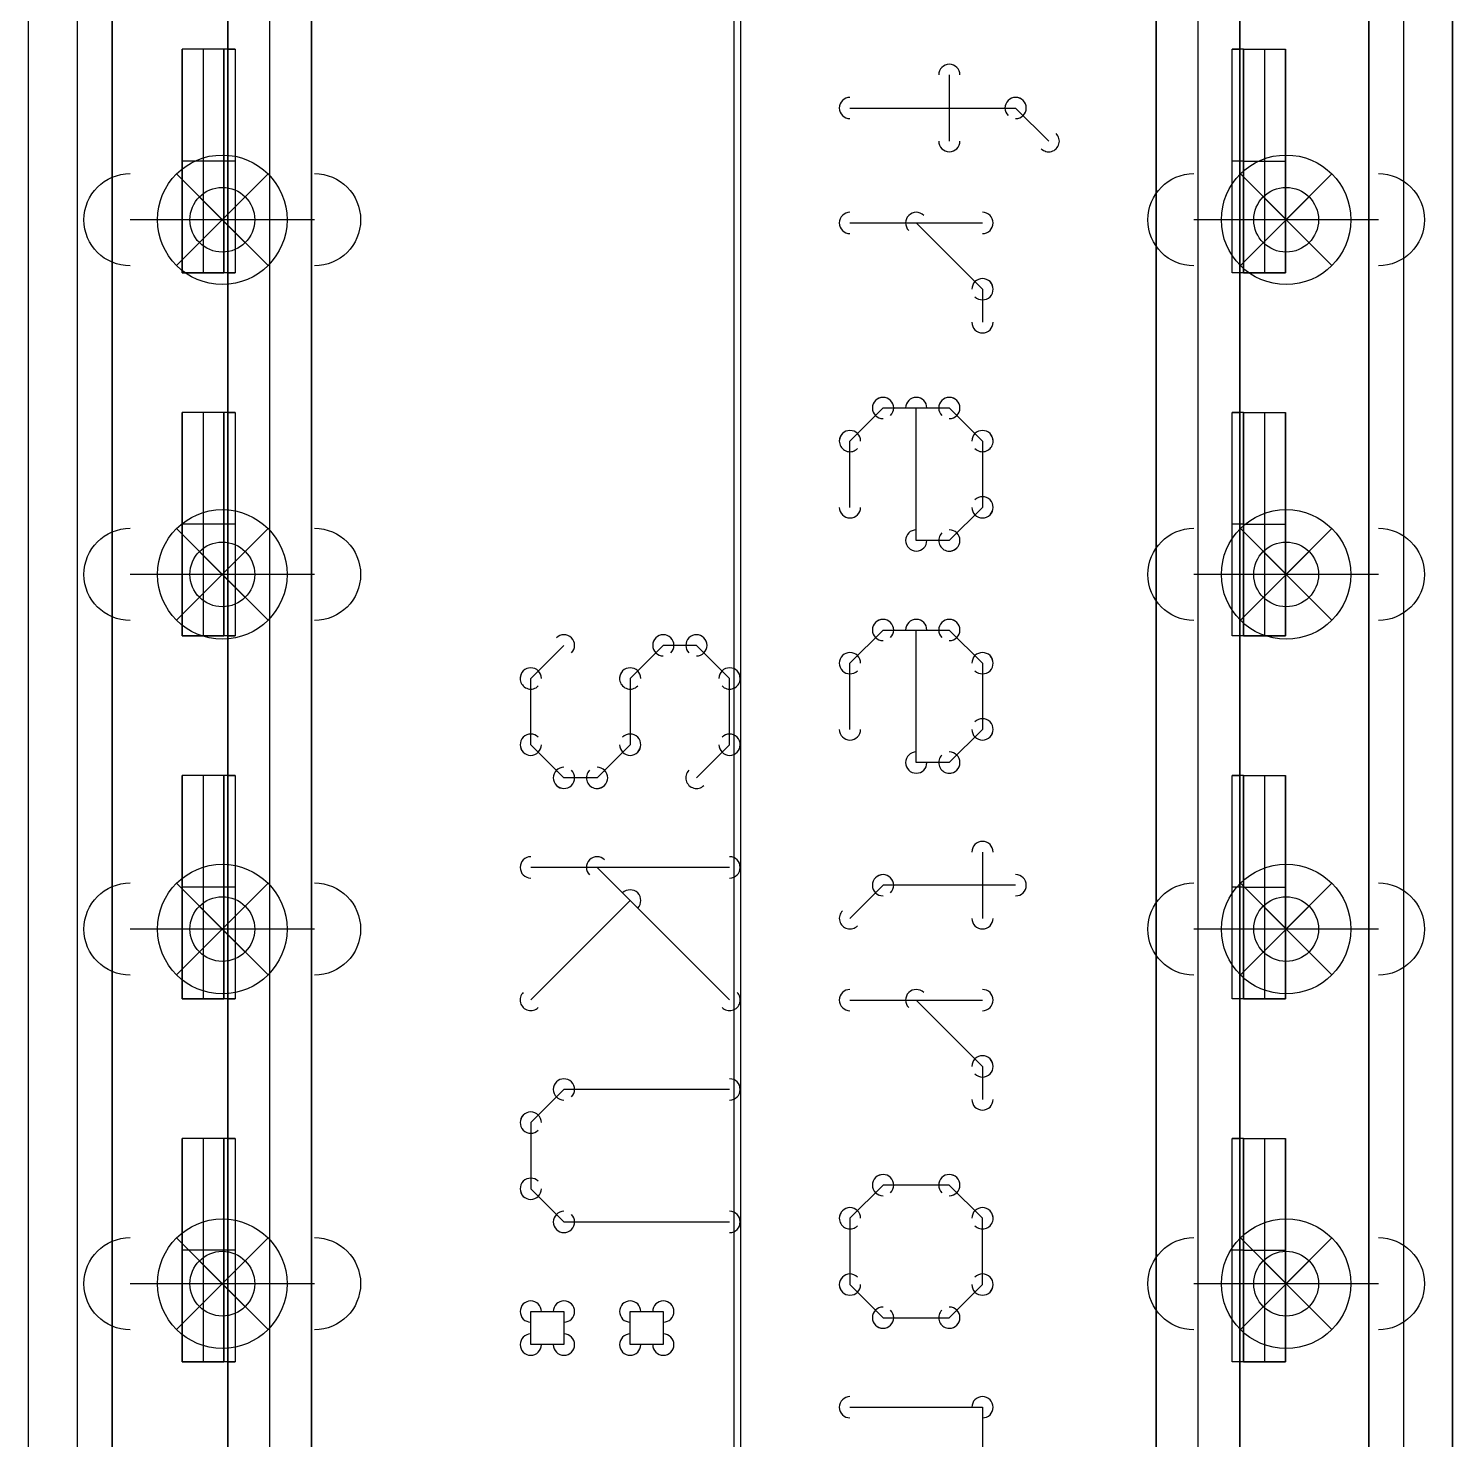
# Model space of a CAD drawing. Header units: inches. Extents: x 0 to 2.1, y -0.07 to 2.7.
# Drawn here: x 0.4353 to 0.8369, y 1.9061 to 2.3039 of the extents above; entities that cross this region are included whole.
import ezdxf

# ---------------------------------------------------------------- set-up
doc = ezdxf.new("R2010")
doc.units = ezdxf.units.IN
doc.header["$LTSCALE"] = 0.03937
doc.header["$MEASUREMENT"] = 0
for name, color, linetype, true_color in [('freetronics11$components', 254, 'Continuous', 0xe6e6e6), ('freetronics11$dxf$0', 18, 'Continuous', 0x000000), ('freetronics11$old_freetronics11$pcb', 96, 'Continuous', 0x007f00), ('freetronics11$pads$bottom', 30, 'Continuous', 0xff7f00), ('freetronics11$screen', 52, 'Continuous', 0xd7d71f)]:
    doc.layers.add(name, color=color, linetype=linetype, true_color=true_color)

# ---------------------------------------------------------------- blocks, each defined once
blk = doc.blocks.new('LONGP100')
at = {"layer": 'freetronics11$dxf$0', "color": 0, "linetype": 'ByBlock', "lineweight": -2}
blk.add_line((-0.5, 0), (0.5, 0), dxfattribs=at)
for centre, start, end in [((-0.5, 0), 90, 270), ((0.5, 0), 270, 90)]:
    blk.add_arc(centre, 0.25, start, end, dxfattribs=at)

msp = doc.modelspace()

# ---------------------------------------------------------------- linework, layer by layer
at = {"layer": 'freetronics11$components'}
for p, q in [((0.49, 2.25, 0.0443), (0.47709, 2.26291)), ((0.50291, 2.26291), (0.47709, 2.23709)), ((0.50291, 2.23709), (0.47709, 2.26291)), ((0.49, 2.25, 0.0443), (0.50291, 2.26291)), ((0.79, 2.25, 0.0443), (0.77709, 2.26291)), ((0.80291, 2.26291), (0.77709, 2.23709)), ((0.80291, 2.23709), (0.77709, 2.26291)), ((0.79, 2.25, 0.0443), (0.80291, 2.26291)), ((0.49, 2.25, 0.0443), (0.47709, 2.23709)), ((0.49, 2.25, 0.0443), (0.50291, 2.23709)), ((0.79, 2.25, 0.0443), (0.77709, 2.23709)), ((0.79, 2.25, 0.0443), (0.80291, 2.23709)), ((0.49, 2.15, 0.0443), (0.47709, 2.16291)), ((0.50291, 2.16291), (0.47709, 2.13709)), ((0.50291, 2.13709), (0.47709, 2.16291)), ((0.49, 2.15, 0.0443), (0.50291, 2.16291)), ((0.79, 2.15, 0.0443), (0.77709, 2.16291)), ((0.80291, 2.16291), (0.77709, 2.13709)), ((0.80291, 2.13709), (0.77709, 2.16291)), ((0.79, 2.15, 0.0443), (0.80291, 2.16291)), ((0.49, 2.15, 0.0443), (0.47709, 2.13709)), ((0.49, 2.15, 0.0443), (0.50291, 2.13709)), ((0.79, 2.15, 0.0443), (0.77709, 2.13709)), ((0.79, 2.15, 0.0443), (0.80291, 2.13709)), ((0.49, 2.05, 0.0443), (0.47709, 2.06291)), ((0.50291, 2.06291), (0.47709, 2.03709)), ((0.50291, 2.03709), (0.47709, 2.06291)), ((0.49, 2.05, 0.0443), (0.50291, 2.06291)), ((0.79, 2.05, 0.0443), (0.77709, 2.06291)), ((0.80291, 2.06291), (0.77709, 2.03709)), ((0.80291, 2.03709), (0.77709, 2.06291)), ((0.79, 2.05, 0.0443), (0.80291, 2.06291)), ((0.49, 2.05, 0.0443), (0.47709, 2.03709)), ((0.49, 2.05, 0.0443), (0.50291, 2.03709)), ((0.79, 2.05, 0.0443), (0.77709, 2.03709)), ((0.79, 2.05, 0.0443), (0.80291, 2.03709)), ((0.49, 1.95, 0.0443), (0.47709, 1.96291)), ((0.50291, 1.96291), (0.47709, 1.93709)), ((0.50291, 1.93709), (0.47709, 1.96291)), ((0.49, 1.95, 0.0443), (0.50291, 1.96291)), ((0.79, 1.95, 0.0443), (0.77709, 1.96291)), ((0.80291, 1.96291), (0.77709, 1.93709)), ((0.80291, 1.93709), (0.77709, 1.96291)), ((0.79, 1.95, 0.0443), (0.80291, 1.96291)), ((0.49, 1.95, 0.0443), (0.47709, 1.93709)), ((0.49, 1.95, 0.0443), (0.50291, 1.93709)), ((0.79, 1.95, 0.0443), (0.77709, 1.93709)), ((0.79, 1.95, 0.0443), (0.80291, 1.93709))]:
    msp.add_line(p, q, dxfattribs=at)
for centre, radius in [((0.49, 2.25), 0.01826), ((0.79, 2.25), 0.01826), ((0.49, 2.25, 0.02215), 0.00913), ((0.79, 2.25, 0.02215), 0.00913), ((0.49, 2.15), 0.01826), ((0.79, 2.15), 0.01826), ((0.49, 2.15, 0.02215), 0.00913), ((0.79, 2.15, 0.02215), 0.00913), ((0.49, 2.05), 0.01826), ((0.79, 2.05), 0.01826), ((0.49, 2.05, 0.02215), 0.00913), ((0.79, 2.05, 0.02215), 0.00913), ((0.49, 1.95), 0.01826), ((0.79, 1.95), 0.01826), ((0.49, 1.95, 0.02215), 0.00913), ((0.79, 1.95, 0.02215), 0.00913)]:
    msp.add_circle(centre, radius, dxfattribs=at)
at = {"layer": 'freetronics11$old_freetronics11$pcb', "color": 18, "true_color": 0x050505}
for p, q in [((0.43534, 1.10514, -0.2756), (0.43534, 2.50672, -0.2756)), ((0.43534, 1.10514, -0.063), (0.43534, 2.50672, -0.063)), ((0.43534, 1.10514, -0.1693), (0.43534, 2.50672, -0.1693)), ((0.44912, 2.50672, -0.2756), (0.44912, 1.10514, -0.2756)), ((0.82314, 2.50672, -0.2756), (0.82314, 1.10514, -0.2756)), ((0.83692, 2.50672, -0.063), (0.83692, 1.10514, -0.063)), ((0.83692, 1.10514, -0.2756), (0.83692, 2.50672, -0.2756)), ((0.83692, 2.50672, -0.1693), (0.83692, 1.10514, -0.1693)), ((0.45897, 2.4831, -0.2756), (0.45897, 1.12877, -0.2756)), ((0.45897, 1.12877, -0.08662), (0.45897, 2.4831, -0.08662)), ((0.45897, 1.12877, -0.18111), (0.45897, 2.4831, -0.18111)), ((0.8133, 2.4831, -0.08662), (0.8133, 1.12877, -0.08662)), ((0.8133, 1.12877, -0.2756), (0.8133, 2.4831, -0.2756)), ((0.8133, 2.4831, -0.18111), (0.8133, 1.12877, -0.18111)), ((0.63613, 2.44766, -0.063), (0.63613, 1.10514, -0.063)), ((0.63613, 2.42404, -0.08662), (0.63613, 1.12877, -0.08662)), ((0.49152, 2.29806, -0.31891), (0.49152, 2.33743, -0.31891)), ((0.49152, 2.33743, -0.32481), (0.49152, 2.29806, -0.32481)), ((0.49152, 2.29806, -0.32186), (0.49152, 2.33743, -0.32186)), ((0.77695, 2.29806, -0.32481), (0.77695, 2.33743, -0.32481)), ((0.77695, 2.33743, -0.31891), (0.77695, 2.29806, -0.31891)), ((0.77695, 2.33743, -0.32186), (0.77695, 2.29806, -0.32186)), ((0.49152, 2.29806, -0.32481), (0.49152, 2.29806, -0.31891)), ((0.77695, 2.29806, -0.31891), (0.77695, 2.29806, -0.32481)), ((0.77801, 2.29806, -0.23117), (0.78982, 2.29806, -0.23117)), ((0.77801, 2.23506, -0.23117), (0.77801, 2.29806, -0.23117)), ((0.78392, 2.29806, -0.23117), (0.78392, 2.23506, -0.23117)), ((0.78982, 2.29806, -0.23117), (0.78982, 2.23506, -0.23117)), ((0.77801, 2.26656, -0.23117), (0.78982, 2.26656, -0.23117)), ((0.49152, 2.19569, -0.31891), (0.49152, 2.23506, -0.31891)), ((0.49152, 2.23506, -0.31891), (0.49152, 2.23506, -0.32481)), ((0.49152, 2.23506, -0.32481), (0.49152, 2.19569, -0.32481)), ((0.49152, 2.19569, -0.32186), (0.49152, 2.23506, -0.32186)), ((0.77695, 2.19569, -0.32481), (0.77695, 2.23506, -0.32481)), ((0.77695, 2.23506, -0.32481), (0.77695, 2.23506, -0.31891)), ((0.77695, 2.23506, -0.31891), (0.77695, 2.19569, -0.31891)), ((0.77695, 2.23506, -0.32186), (0.77695, 2.19569, -0.32186)), ((0.78982, 2.23506, -0.23117), (0.77801, 2.23506, -0.23117)), ((0.49152, 2.21538, -0.31891), (0.49152, 2.21538, -0.32481)), ((0.77695, 2.21538, -0.31891), (0.77695, 2.21538, -0.32481)), ((0.49152, 2.19569, -0.32481), (0.49152, 2.19569, -0.31891)), ((0.77695, 2.19569, -0.31891), (0.77695, 2.19569, -0.32481)), ((0.77801, 2.19569, -0.23117), (0.78982, 2.19569, -0.23117)), ((0.77801, 2.1327, -0.23117), (0.77801, 2.19569, -0.23117)), ((0.78392, 2.19569, -0.23117), (0.78392, 2.1327, -0.23117)), ((0.78982, 2.19569, -0.23117), (0.78982, 2.1327, -0.23117)), ((0.77801, 2.1642, -0.23117), (0.78982, 2.1642, -0.23117)), ((0.49152, 2.09333, -0.31891), (0.49152, 2.1327, -0.31891)), ((0.49152, 2.1327, -0.31891), (0.49152, 2.1327, -0.32481)), ((0.49152, 2.1327, -0.32481), (0.49152, 2.09333, -0.32481)), ((0.49152, 2.09333, -0.32186), (0.49152, 2.1327, -0.32186)), ((0.77695, 2.09333, -0.32481), (0.77695, 2.1327, -0.32481)), ((0.77695, 2.1327, -0.32481), (0.77695, 2.1327, -0.31891)), ((0.77695, 2.1327, -0.31891), (0.77695, 2.09333, -0.31891)), ((0.77695, 2.1327, -0.32186), (0.77695, 2.09333, -0.32186)), ((0.78982, 2.1327, -0.23117), (0.77801, 2.1327, -0.23117)), ((0.49152, 2.11302, -0.31891), (0.49152, 2.11302, -0.32481)), ((0.77695, 2.11302, -0.31891), (0.77695, 2.11302, -0.32481)), ((0.49152, 2.09333, -0.32481), (0.49152, 2.09333, -0.31891)), ((0.77695, 2.09333, -0.31891), (0.77695, 2.09333, -0.32481)), ((0.77801, 2.09333, -0.23117), (0.78982, 2.09333, -0.23117)), ((0.77801, 2.03034, -0.23117), (0.77801, 2.09333, -0.23117)), ((0.78392, 2.09333, -0.23117), (0.78392, 2.03034, -0.23117)), ((0.78982, 2.09333, -0.23117), (0.78982, 2.03034, -0.23117)), ((0.77801, 2.06184, -0.23117), (0.78982, 2.06184, -0.23117)), ((0.49152, 1.99097, -0.31891), (0.49152, 2.03034, -0.31891)), ((0.49152, 2.03034, -0.31891), (0.49152, 2.03034, -0.32481)), ((0.49152, 2.03034, -0.32481), (0.49152, 1.99097, -0.32481)), ((0.49152, 1.99097, -0.32186), (0.49152, 2.03034, -0.32186)), ((0.77695, 1.99097, -0.32481), (0.77695, 2.03034, -0.32481)), ((0.77695, 2.03034, -0.32481), (0.77695, 2.03034, -0.31891)), ((0.77695, 2.03034, -0.31891), (0.77695, 1.99097, -0.31891)), ((0.77695, 2.03034, -0.32186), (0.77695, 1.99097, -0.32186)), ((0.78982, 2.03034, -0.23117), (0.77801, 2.03034, -0.23117)), ((0.49152, 2.01066, -0.31891), (0.49152, 2.01066, -0.32481)), ((0.77695, 2.01066, -0.31891), (0.77695, 2.01066, -0.32481)), ((0.49152, 1.99097, -0.32481), (0.49152, 1.99097, -0.31891)), ((0.77695, 1.99097, -0.31891), (0.77695, 1.99097, -0.32481)), ((0.77801, 1.99097, -0.23117), (0.78982, 1.99097, -0.23117)), ((0.77801, 1.92798, -0.23117), (0.77801, 1.99097, -0.23117)), ((0.78392, 1.99097, -0.23117), (0.78392, 1.92798, -0.23117)), ((0.78982, 1.99097, -0.23117), (0.78982, 1.92798, -0.23117)), ((0.77801, 1.95947, -0.23117), (0.78982, 1.95947, -0.23117)), ((0.49152, 1.88861, -0.31891), (0.49152, 1.92798, -0.31891)), ((0.49152, 1.92798, -0.31891), (0.49152, 1.92798, -0.32481)), ((0.49152, 1.92798, -0.32481), (0.49152, 1.88861, -0.32481)), ((0.49152, 1.88861, -0.32186), (0.49152, 1.92798, -0.32186)), ((0.77695, 1.88861, -0.32481), (0.77695, 1.92798, -0.32481)), ((0.77695, 1.92798, -0.32481), (0.77695, 1.92798, -0.31891)), ((0.77695, 1.92798, -0.31891), (0.77695, 1.88861, -0.31891)), ((0.77695, 1.92798, -0.32186), (0.77695, 1.88861, -0.32186)), ((0.78982, 1.92798, -0.23117), (0.77801, 1.92798, -0.23117)), ((0.49152, 1.90829, -0.31891), (0.49152, 1.90829, -0.32481)), ((0.77695, 1.90829, -0.31891), (0.77695, 1.90829, -0.32481))]:
    msp.add_line(p, q, dxfattribs=at)
at = {"layer": 'freetronics11$old_freetronics11$pcb', "color": 251, "true_color": 0x696969}
for p, q in [((0.50333, 2.49763, -0.35631), (0.50333, 1.11423, -0.35631)), ((0.50333, 2.49763, -0.28741), (0.50333, 1.11423, -0.28741)), ((0.76514, 2.49763, -0.35631), (0.76514, 1.11423, -0.35631)), ((0.76514, 2.49763, -0.28741), (0.76514, 1.11423, -0.28741)), ((0.51514, 1.12877, -0.3878), (0.51514, 2.4831, -0.3878)), ((0.51514, 2.4831, -0.3878), (0.51514, 1.12877, -0.3878)), ((0.51514, 1.12877, -0.25591), (0.51514, 2.4831, -0.25591)), ((0.51514, 1.12877, -0.25591), (0.51514, 2.4831, -0.25591)), ((0.63424, 2.4831, -0.25591), (0.63424, 1.12877, -0.25591)), ((0.75333, 2.4831, -0.3878), (0.75333, 1.12877, -0.3878)), ((0.75333, 1.12877, -0.3878), (0.75333, 2.4831, -0.3878)), ((0.75333, 2.4831, -0.25591), (0.75333, 1.12877, -0.25591)), ((0.75333, 2.4831, -0.25591), (0.75333, 1.12877, -0.25591)), ((0.63424, 2.4703, -0.3878), (0.63424, 1.12877, -0.3878)), ((0.49152, 2.29806, -0.32481), (0.49152, 2.33743, -0.32481)), ((0.49152, 2.33743, -0.31891), (0.49152, 2.29806, -0.31891)), ((0.77695, 2.33743, -0.32481), (0.77695, 2.29806, -0.32481)), ((0.77695, 2.29806, -0.31891), (0.77695, 2.33743, -0.31891)), ((0.49152, 2.23506, -0.32481), (0.49152, 2.29806, -0.32481)), ((0.49152, 2.29806, -0.31891), (0.49367, 2.29806, -0.31319)), ((0.49367, 2.29806, -0.31319), (0.49367, 2.23506, -0.31319)), ((0.77481, 2.23506, -0.31319), (0.77481, 2.29806, -0.31319)), ((0.77481, 2.29806, -0.31319), (0.77695, 2.29806, -0.31891)), ((0.77695, 2.29806, -0.32481), (0.77695, 2.23506, -0.32481)), ((0.49152, 2.19569, -0.32481), (0.49152, 2.23506, -0.32481)), ((0.49367, 2.23506, -0.31319), (0.49152, 2.23506, -0.31891)), ((0.49152, 2.23506, -0.31891), (0.49152, 2.19569, -0.31891)), ((0.77695, 2.23506, -0.31891), (0.77481, 2.23506, -0.31319)), ((0.77695, 2.23506, -0.32481), (0.77695, 2.19569, -0.32481)), ((0.77695, 2.19569, -0.31891), (0.77695, 2.23506, -0.31891)), ((0.49152, 2.1327, -0.32481), (0.49152, 2.19569, -0.32481)), ((0.49152, 2.19569, -0.31891), (0.49367, 2.19569, -0.31319)), ((0.49367, 2.19569, -0.31319), (0.49367, 2.1327, -0.31319)), ((0.77481, 2.1327, -0.31319), (0.77481, 2.19569, -0.31319)), ((0.77481, 2.19569, -0.31319), (0.77695, 2.19569, -0.31891)), ((0.77695, 2.19569, -0.32481), (0.77695, 2.1327, -0.32481)), ((0.49152, 2.09333, -0.32481), (0.49152, 2.1327, -0.32481)), ((0.49367, 2.1327, -0.31319), (0.49152, 2.1327, -0.31891)), ((0.49152, 2.1327, -0.31891), (0.49152, 2.09333, -0.31891)), ((0.77695, 2.1327, -0.31891), (0.77481, 2.1327, -0.31319)), ((0.77695, 2.1327, -0.32481), (0.77695, 2.09333, -0.32481)), ((0.77695, 2.09333, -0.31891), (0.77695, 2.1327, -0.31891)), ((0.49152, 2.03034, -0.32481), (0.49152, 2.09333, -0.32481)), ((0.49152, 2.09333, -0.31891), (0.49367, 2.09333, -0.31319)), ((0.49367, 2.09333, -0.31319), (0.49367, 2.03034, -0.31319)), ((0.77481, 2.03034, -0.31319), (0.77481, 2.09333, -0.31319)), ((0.77481, 2.09333, -0.31319), (0.77695, 2.09333, -0.31891)), ((0.77695, 2.09333, -0.32481), (0.77695, 2.03034, -0.32481)), ((0.49152, 1.99097, -0.32481), (0.49152, 2.03034, -0.32481)), ((0.49367, 2.03034, -0.31319), (0.49152, 2.03034, -0.31891)), ((0.49152, 2.03034, -0.31891), (0.49152, 1.99097, -0.31891)), ((0.77695, 2.03034, -0.31891), (0.77481, 2.03034, -0.31319)), ((0.77695, 2.03034, -0.32481), (0.77695, 1.99097, -0.32481)), ((0.77695, 1.99097, -0.31891), (0.77695, 2.03034, -0.31891)), ((0.49152, 1.92798, -0.32481), (0.49152, 1.99097, -0.32481)), ((0.49152, 1.99097, -0.31891), (0.49367, 1.99097, -0.31319)), ((0.49367, 1.99097, -0.31319), (0.49367, 1.92798, -0.31319)), ((0.77481, 1.92798, -0.31319), (0.77481, 1.99097, -0.31319)), ((0.77481, 1.99097, -0.31319), (0.77695, 1.99097, -0.31891)), ((0.77695, 1.99097, -0.32481), (0.77695, 1.92798, -0.32481)), ((0.49152, 1.88861, -0.32481), (0.49152, 1.92798, -0.32481)), ((0.49367, 1.92798, -0.31319), (0.49152, 1.92798, -0.31891)), ((0.49152, 1.92798, -0.31891), (0.49152, 1.88861, -0.31891)), ((0.77695, 1.92798, -0.31891), (0.77481, 1.92798, -0.31319)), ((0.77695, 1.92798, -0.32481), (0.77695, 1.88861, -0.32481)), ((0.77695, 1.88861, -0.31891), (0.77695, 1.92798, -0.31891))]:
    msp.add_line(p, q, dxfattribs=at)
at = {"layer": 'freetronics11$old_freetronics11$pcb', "color": 254, "true_color": 0xe6e6e6}
for p, q in [((0.47865, 2.29806, -0.23117), (0.47865, 2.29806, -0.30991)), ((0.49046, 2.29806, -0.23117), (0.47865, 2.29806, -0.23117)), ((0.49046, 2.29806, -0.27799), (0.47865, 2.29806, -0.27799)), ((0.49046, 2.29806, -0.23117), (0.47865, 2.29806, -0.23117)), ((0.47865, 2.29806, -0.23117), (0.47865, 2.23506, -0.23117)), ((0.47865, 2.29806, -0.23117), (0.47865, 2.29806, -0.30991)), ((0.47865, 2.29806, -0.30991), (0.47865, 2.23506, -0.30991)), ((0.47865, 2.23506, -0.23117), (0.47865, 2.29806, -0.23117)), ((0.47865, 2.29806, -0.27054), (0.47865, 2.23506, -0.27054)), ((0.47865, 2.23506, -0.30991), (0.47865, 2.29806, -0.30991)), ((0.48456, 2.29806, -0.23117), (0.48456, 2.23506, -0.23117)), ((0.48616, 2.29806, -0.32284), (0.48616, 2.29806, -0.23117)), ((0.49046, 2.29806, -0.30962), (0.49046, 2.29806, -0.23117)), ((0.49046, 2.23506, -0.30962), (0.49046, 2.29806, -0.30962)), ((0.49046, 2.29806, -0.30962), (0.49046, 2.29806, -0.23117)), ((0.49046, 2.29806, -0.23117), (0.49046, 2.23506, -0.23117)), ((0.49046, 2.23506, -0.30962), (0.49046, 2.29806, -0.30962)), ((0.49046, 2.29806, -0.2704), (0.49046, 2.23506, -0.2704)), ((0.49046, 2.23506, -0.23117), (0.49046, 2.29806, -0.23117)), ((0.49152, 2.29806, -0.32481), (0.49152, 2.29806, -0.31891)), ((0.49152, 2.29806, -0.31891), (0.49367, 2.29806, -0.31319)), ((0.49152, 2.29806, -0.32481), (0.49152, 2.23506, -0.32481)), ((0.49367, 2.29806, -0.31319), (0.49367, 2.23506, -0.31319)), ((0.77695, 2.29806, -0.31891), (0.77481, 2.29806, -0.31319)), ((0.77481, 2.23506, -0.31319), (0.77481, 2.29806, -0.31319)), ((0.77695, 2.29806, -0.32481), (0.77695, 2.29806, -0.31891)), ((0.77695, 2.23506, -0.32481), (0.77695, 2.29806, -0.32481)), ((0.77801, 2.29806, -0.30962), (0.77801, 2.29806, -0.23117)), ((0.77801, 2.29806, -0.23117), (0.78982, 2.29806, -0.23117)), ((0.77801, 2.29806, -0.27799), (0.78982, 2.29806, -0.27799)), ((0.77801, 2.29806, -0.30962), (0.77801, 2.23506, -0.30962)), ((0.77801, 2.29806, -0.30962), (0.77801, 2.29806, -0.23117)), ((0.77801, 2.23506, -0.30962), (0.77801, 2.29806, -0.30962)), ((0.77801, 2.29806, -0.23117), (0.77801, 2.23506, -0.23117)), ((0.77801, 2.29806, -0.2704), (0.77801, 2.23506, -0.2704)), ((0.78232, 2.29806, -0.32284), (0.78232, 2.29806, -0.23117)), ((0.78982, 2.29806, -0.23117), (0.78982, 2.29806, -0.30991)), ((0.78982, 2.29806, -0.23117), (0.78982, 2.29806, -0.30991)), ((0.78982, 2.23506, -0.23117), (0.78982, 2.29806, -0.23117)), ((0.78982, 2.29806, -0.30991), (0.78982, 2.23506, -0.30991)), ((0.78982, 2.29806, -0.27054), (0.78982, 2.23506, -0.27054)), ((0.78982, 2.29806, -0.30991), (0.78982, 2.23506, -0.30991)), ((0.49046, 2.26656, -0.23117), (0.47865, 2.26656, -0.23117)), ((0.47865, 2.26656, -0.23117), (0.47865, 2.26656, -0.30991)), ((0.49046, 2.26656, -0.30962), (0.49046, 2.26656, -0.23117)), ((0.77801, 2.26656, -0.30962), (0.77801, 2.26656, -0.23117)), ((0.78982, 2.26656, -0.23117), (0.78982, 2.26656, -0.30991)), ((0.49046, 2.23506, -0.23117), (0.47865, 2.23506, -0.23117)), ((0.47865, 2.23506, -0.23117), (0.47865, 2.23506, -0.30991)), ((0.49046, 2.23506, -0.27799), (0.47865, 2.23506, -0.27799)), ((0.47865, 2.23506, -0.23117), (0.49046, 2.23506, -0.23117)), ((0.47865, 2.23506, -0.30991), (0.47865, 2.23506, -0.23117)), ((0.48616, 2.23506, -0.32284), (0.48616, 2.23506, -0.23117)), ((0.49046, 2.23506, -0.30962), (0.49046, 2.23506, -0.23117)), ((0.49046, 2.23506, -0.23117), (0.49046, 2.23506, -0.30962)), ((0.49152, 2.23506, -0.32481), (0.49152, 2.23506, -0.31891)), ((0.49152, 2.23506, -0.31891), (0.49367, 2.23506, -0.31319)), ((0.77695, 2.23506, -0.31891), (0.77481, 2.23506, -0.31319)), ((0.77695, 2.23506, -0.32481), (0.77695, 2.23506, -0.31891)), ((0.77801, 2.23506, -0.23117), (0.78982, 2.23506, -0.23117)), ((0.77801, 2.23506, -0.30962), (0.77801, 2.23506, -0.23117)), ((0.77801, 2.23506, -0.27799), (0.78982, 2.23506, -0.27799)), ((0.77801, 2.23506, -0.23117), (0.77801, 2.23506, -0.30962)), ((0.78232, 2.23506, -0.32284), (0.78232, 2.23506, -0.23117)), ((0.78982, 2.23506, -0.23117), (0.78982, 2.23506, -0.30991)), ((0.78982, 2.23506, -0.30991), (0.78982, 2.23506, -0.23117)), ((0.47865, 2.19569, -0.23117), (0.47865, 2.19569, -0.30991)), ((0.49046, 2.19569, -0.23117), (0.47865, 2.19569, -0.23117)), ((0.49046, 2.19569, -0.27799), (0.47865, 2.19569, -0.27799)), ((0.49046, 2.19569, -0.23117), (0.47865, 2.19569, -0.23117)), ((0.47865, 2.19569, -0.23117), (0.47865, 2.1327, -0.23117)), ((0.47865, 2.19569, -0.23117), (0.47865, 2.19569, -0.30991)), ((0.47865, 2.19569, -0.30991), (0.47865, 2.1327, -0.30991)), ((0.47865, 2.1327, -0.23117), (0.47865, 2.19569, -0.23117)), ((0.47865, 2.19569, -0.27054), (0.47865, 2.1327, -0.27054)), ((0.47865, 2.1327, -0.30991), (0.47865, 2.19569, -0.30991)), ((0.48456, 2.19569, -0.23117), (0.48456, 2.1327, -0.23117)), ((0.48616, 2.19569, -0.32284), (0.48616, 2.19569, -0.23117)), ((0.49046, 2.19569, -0.30962), (0.49046, 2.19569, -0.23117)), ((0.49046, 2.1327, -0.30962), (0.49046, 2.19569, -0.30962)), ((0.49046, 2.19569, -0.30962), (0.49046, 2.19569, -0.23117)), ((0.49046, 2.19569, -0.23117), (0.49046, 2.1327, -0.23117)), ((0.49046, 2.1327, -0.30962), (0.49046, 2.19569, -0.30962)), ((0.49046, 2.19569, -0.2704), (0.49046, 2.1327, -0.2704)), ((0.49046, 2.1327, -0.23117), (0.49046, 2.19569, -0.23117)), ((0.49152, 2.19569, -0.32481), (0.49152, 2.19569, -0.31891)), ((0.49152, 2.19569, -0.31891), (0.49367, 2.19569, -0.31319)), ((0.49152, 2.19569, -0.32481), (0.49152, 2.1327, -0.32481)), ((0.49367, 2.19569, -0.31319), (0.49367, 2.1327, -0.31319)), ((0.77695, 2.19569, -0.31891), (0.77481, 2.19569, -0.31319)), ((0.77481, 2.1327, -0.31319), (0.77481, 2.19569, -0.31319)), ((0.77695, 2.19569, -0.32481), (0.77695, 2.19569, -0.31891)), ((0.77695, 2.1327, -0.32481), (0.77695, 2.19569, -0.32481)), ((0.77801, 2.19569, -0.30962), (0.77801, 2.19569, -0.23117)), ((0.77801, 2.19569, -0.23117), (0.78982, 2.19569, -0.23117)), ((0.77801, 2.19569, -0.27799), (0.78982, 2.19569, -0.27799)), ((0.77801, 2.19569, -0.30962), (0.77801, 2.1327, -0.30962)), ((0.77801, 2.19569, -0.30962), (0.77801, 2.19569, -0.23117)), ((0.77801, 2.1327, -0.30962), (0.77801, 2.19569, -0.30962)), ((0.77801, 2.19569, -0.23117), (0.77801, 2.1327, -0.23117)), ((0.77801, 2.19569, -0.2704), (0.77801, 2.1327, -0.2704)), ((0.78232, 2.19569, -0.32284), (0.78232, 2.19569, -0.23117)), ((0.78982, 2.19569, -0.23117), (0.78982, 2.19569, -0.30991)), ((0.78982, 2.19569, -0.23117), (0.78982, 2.19569, -0.30991)), ((0.78982, 2.1327, -0.23117), (0.78982, 2.19569, -0.23117)), ((0.78982, 2.19569, -0.30991), (0.78982, 2.1327, -0.30991)), ((0.78982, 2.19569, -0.27054), (0.78982, 2.1327, -0.27054)), ((0.78982, 2.19569, -0.30991), (0.78982, 2.1327, -0.30991)), ((0.49046, 2.1642, -0.23117), (0.47865, 2.1642, -0.23117)), ((0.47865, 2.1642, -0.23117), (0.47865, 2.1642, -0.30991)), ((0.49046, 2.1642, -0.30962), (0.49046, 2.1642, -0.23117)), ((0.77801, 2.1642, -0.30962), (0.77801, 2.1642, -0.23117)), ((0.78982, 2.1642, -0.23117), (0.78982, 2.1642, -0.30991)), ((0.49046, 2.1327, -0.23117), (0.47865, 2.1327, -0.23117)), ((0.47865, 2.1327, -0.23117), (0.47865, 2.1327, -0.30991)), ((0.49046, 2.1327, -0.27799), (0.47865, 2.1327, -0.27799)), ((0.47865, 2.1327, -0.23117), (0.49046, 2.1327, -0.23117)), ((0.47865, 2.1327, -0.30991), (0.47865, 2.1327, -0.23117)), ((0.48616, 2.1327, -0.32284), (0.48616, 2.1327, -0.23117)), ((0.49046, 2.1327, -0.30962), (0.49046, 2.1327, -0.23117)), ((0.49046, 2.1327, -0.23117), (0.49046, 2.1327, -0.30962)), ((0.49152, 2.1327, -0.32481), (0.49152, 2.1327, -0.31891)), ((0.49152, 2.1327, -0.31891), (0.49367, 2.1327, -0.31319)), ((0.77695, 2.1327, -0.31891), (0.77481, 2.1327, -0.31319)), ((0.77695, 2.1327, -0.32481), (0.77695, 2.1327, -0.31891)), ((0.77801, 2.1327, -0.23117), (0.78982, 2.1327, -0.23117)), ((0.77801, 2.1327, -0.30962), (0.77801, 2.1327, -0.23117)), ((0.77801, 2.1327, -0.27799), (0.78982, 2.1327, -0.27799)), ((0.77801, 2.1327, -0.23117), (0.77801, 2.1327, -0.30962)), ((0.78232, 2.1327, -0.32284), (0.78232, 2.1327, -0.23117)), ((0.78982, 2.1327, -0.23117), (0.78982, 2.1327, -0.30991)), ((0.78982, 2.1327, -0.30991), (0.78982, 2.1327, -0.23117)), ((0.47865, 2.09333, -0.23117), (0.47865, 2.09333, -0.30991)), ((0.49046, 2.09333, -0.23117), (0.47865, 2.09333, -0.23117)), ((0.49046, 2.09333, -0.27799), (0.47865, 2.09333, -0.27799)), ((0.49046, 2.09333, -0.23117), (0.47865, 2.09333, -0.23117)), ((0.47865, 2.09333, -0.23117), (0.47865, 2.03034, -0.23117)), ((0.47865, 2.09333, -0.23117), (0.47865, 2.09333, -0.30991)), ((0.47865, 2.09333, -0.30991), (0.47865, 2.03034, -0.30991)), ((0.47865, 2.03034, -0.23117), (0.47865, 2.09333, -0.23117)), ((0.47865, 2.09333, -0.27054), (0.47865, 2.03034, -0.27054)), ((0.47865, 2.03034, -0.30991), (0.47865, 2.09333, -0.30991)), ((0.48456, 2.09333, -0.23117), (0.48456, 2.03034, -0.23117)), ((0.48616, 2.09333, -0.32284), (0.48616, 2.09333, -0.23117)), ((0.49046, 2.09333, -0.30962), (0.49046, 2.09333, -0.23117)), ((0.49046, 2.03034, -0.30962), (0.49046, 2.09333, -0.30962)), ((0.49046, 2.09333, -0.30962), (0.49046, 2.09333, -0.23117)), ((0.49046, 2.09333, -0.23117), (0.49046, 2.03034, -0.23117)), ((0.49046, 2.03034, -0.30962), (0.49046, 2.09333, -0.30962)), ((0.49046, 2.09333, -0.2704), (0.49046, 2.03034, -0.2704)), ((0.49046, 2.03034, -0.23117), (0.49046, 2.09333, -0.23117)), ((0.49152, 2.09333, -0.32481), (0.49152, 2.09333, -0.31891)), ((0.49152, 2.09333, -0.31891), (0.49367, 2.09333, -0.31319)), ((0.49152, 2.09333, -0.32481), (0.49152, 2.03034, -0.32481)), ((0.49367, 2.09333, -0.31319), (0.49367, 2.03034, -0.31319)), ((0.77695, 2.09333, -0.31891), (0.77481, 2.09333, -0.31319)), ((0.77481, 2.03034, -0.31319), (0.77481, 2.09333, -0.31319)), ((0.77695, 2.09333, -0.32481), (0.77695, 2.09333, -0.31891)), ((0.77695, 2.03034, -0.32481), (0.77695, 2.09333, -0.32481)), ((0.77801, 2.09333, -0.30962), (0.77801, 2.09333, -0.23117)), ((0.77801, 2.09333, -0.23117), (0.78982, 2.09333, -0.23117)), ((0.77801, 2.09333, -0.27799), (0.78982, 2.09333, -0.27799)), ((0.77801, 2.09333, -0.30962), (0.77801, 2.03034, -0.30962)), ((0.77801, 2.09333, -0.30962), (0.77801, 2.09333, -0.23117)), ((0.77801, 2.03034, -0.30962), (0.77801, 2.09333, -0.30962)), ((0.77801, 2.09333, -0.23117), (0.77801, 2.03034, -0.23117)), ((0.77801, 2.09333, -0.2704), (0.77801, 2.03034, -0.2704)), ((0.78232, 2.09333, -0.32284), (0.78232, 2.09333, -0.23117)), ((0.78982, 2.09333, -0.23117), (0.78982, 2.09333, -0.30991)), ((0.78982, 2.09333, -0.23117), (0.78982, 2.09333, -0.30991)), ((0.78982, 2.03034, -0.23117), (0.78982, 2.09333, -0.23117)), ((0.78982, 2.09333, -0.30991), (0.78982, 2.03034, -0.30991)), ((0.78982, 2.09333, -0.27054), (0.78982, 2.03034, -0.27054)), ((0.78982, 2.09333, -0.30991), (0.78982, 2.03034, -0.30991)), ((0.49046, 2.06184, -0.23117), (0.47865, 2.06184, -0.23117)), ((0.47865, 2.06184, -0.23117), (0.47865, 2.06184, -0.30991)), ((0.49046, 2.06184, -0.30962), (0.49046, 2.06184, -0.23117)), ((0.77801, 2.06184, -0.30962), (0.77801, 2.06184, -0.23117)), ((0.78982, 2.06184, -0.23117), (0.78982, 2.06184, -0.30991)), ((0.49046, 2.03034, -0.23117), (0.47865, 2.03034, -0.23117)), ((0.47865, 2.03034, -0.23117), (0.47865, 2.03034, -0.30991)), ((0.49046, 2.03034, -0.27799), (0.47865, 2.03034, -0.27799)), ((0.47865, 2.03034, -0.23117), (0.49046, 2.03034, -0.23117)), ((0.47865, 2.03034, -0.30991), (0.47865, 2.03034, -0.23117)), ((0.48616, 2.03034, -0.32284), (0.48616, 2.03034, -0.23117)), ((0.49046, 2.03034, -0.30962), (0.49046, 2.03034, -0.23117)), ((0.49046, 2.03034, -0.23117), (0.49046, 2.03034, -0.30962)), ((0.49152, 2.03034, -0.32481), (0.49152, 2.03034, -0.31891)), ((0.49152, 2.03034, -0.31891), (0.49367, 2.03034, -0.31319)), ((0.77695, 2.03034, -0.31891), (0.77481, 2.03034, -0.31319)), ((0.77695, 2.03034, -0.32481), (0.77695, 2.03034, -0.31891)), ((0.77801, 2.03034, -0.23117), (0.78982, 2.03034, -0.23117)), ((0.77801, 2.03034, -0.30962), (0.77801, 2.03034, -0.23117)), ((0.77801, 2.03034, -0.27799), (0.78982, 2.03034, -0.27799)), ((0.77801, 2.03034, -0.23117), (0.77801, 2.03034, -0.30962)), ((0.78232, 2.03034, -0.32284), (0.78232, 2.03034, -0.23117)), ((0.78982, 2.03034, -0.23117), (0.78982, 2.03034, -0.30991)), ((0.78982, 2.03034, -0.30991), (0.78982, 2.03034, -0.23117)), ((0.47865, 1.99097, -0.23117), (0.47865, 1.99097, -0.30991)), ((0.49046, 1.99097, -0.23117), (0.47865, 1.99097, -0.23117)), ((0.49046, 1.99097, -0.27799), (0.47865, 1.99097, -0.27799)), ((0.49046, 1.99097, -0.23117), (0.47865, 1.99097, -0.23117)), ((0.47865, 1.99097, -0.23117), (0.47865, 1.92798, -0.23117)), ((0.47865, 1.99097, -0.23117), (0.47865, 1.99097, -0.30991)), ((0.47865, 1.99097, -0.30991), (0.47865, 1.92798, -0.30991)), ((0.47865, 1.92798, -0.23117), (0.47865, 1.99097, -0.23117)), ((0.47865, 1.99097, -0.27054), (0.47865, 1.92798, -0.27054)), ((0.47865, 1.92798, -0.30991), (0.47865, 1.99097, -0.30991)), ((0.48456, 1.99097, -0.23117), (0.48456, 1.92798, -0.23117)), ((0.48616, 1.99097, -0.32284), (0.48616, 1.99097, -0.23117)), ((0.49046, 1.99097, -0.30962), (0.49046, 1.99097, -0.23117)), ((0.49046, 1.92798, -0.30962), (0.49046, 1.99097, -0.30962)), ((0.49046, 1.99097, -0.30962), (0.49046, 1.99097, -0.23117)), ((0.49046, 1.99097, -0.23117), (0.49046, 1.92798, -0.23117)), ((0.49046, 1.92798, -0.30962), (0.49046, 1.99097, -0.30962)), ((0.49046, 1.99097, -0.2704), (0.49046, 1.92798, -0.2704)), ((0.49046, 1.92798, -0.23117), (0.49046, 1.99097, -0.23117)), ((0.49152, 1.99097, -0.32481), (0.49152, 1.99097, -0.31891)), ((0.49152, 1.99097, -0.31891), (0.49367, 1.99097, -0.31319)), ((0.49152, 1.99097, -0.32481), (0.49152, 1.92798, -0.32481)), ((0.49367, 1.99097, -0.31319), (0.49367, 1.92798, -0.31319)), ((0.77695, 1.99097, -0.31891), (0.77481, 1.99097, -0.31319)), ((0.77481, 1.92798, -0.31319), (0.77481, 1.99097, -0.31319)), ((0.77695, 1.99097, -0.32481), (0.77695, 1.99097, -0.31891)), ((0.77695, 1.92798, -0.32481), (0.77695, 1.99097, -0.32481)), ((0.77801, 1.99097, -0.30962), (0.77801, 1.99097, -0.23117)), ((0.77801, 1.99097, -0.23117), (0.78982, 1.99097, -0.23117)), ((0.77801, 1.99097, -0.27799), (0.78982, 1.99097, -0.27799)), ((0.77801, 1.99097, -0.30962), (0.77801, 1.92798, -0.30962)), ((0.77801, 1.99097, -0.30962), (0.77801, 1.99097, -0.23117)), ((0.77801, 1.92798, -0.30962), (0.77801, 1.99097, -0.30962)), ((0.77801, 1.99097, -0.23117), (0.77801, 1.92798, -0.23117)), ((0.77801, 1.99097, -0.2704), (0.77801, 1.92798, -0.2704)), ((0.78232, 1.99097, -0.32284), (0.78232, 1.99097, -0.23117)), ((0.78982, 1.99097, -0.23117), (0.78982, 1.99097, -0.30991)), ((0.78982, 1.99097, -0.23117), (0.78982, 1.99097, -0.30991)), ((0.78982, 1.92798, -0.23117), (0.78982, 1.99097, -0.23117)), ((0.78982, 1.99097, -0.30991), (0.78982, 1.92798, -0.30991)), ((0.78982, 1.99097, -0.27054), (0.78982, 1.92798, -0.27054)), ((0.78982, 1.99097, -0.30991), (0.78982, 1.92798, -0.30991)), ((0.49046, 1.95947, -0.23117), (0.47865, 1.95947, -0.23117)), ((0.47865, 1.95947, -0.23117), (0.47865, 1.95947, -0.30991)), ((0.49046, 1.95947, -0.30962), (0.49046, 1.95947, -0.23117)), ((0.77801, 1.95947, -0.30962), (0.77801, 1.95947, -0.23117)), ((0.78982, 1.95947, -0.23117), (0.78982, 1.95947, -0.30991)), ((0.49046, 1.92798, -0.23117), (0.47865, 1.92798, -0.23117)), ((0.47865, 1.92798, -0.23117), (0.47865, 1.92798, -0.30991)), ((0.49046, 1.92798, -0.27799), (0.47865, 1.92798, -0.27799)), ((0.47865, 1.92798, -0.23117), (0.49046, 1.92798, -0.23117)), ((0.47865, 1.92798, -0.30991), (0.47865, 1.92798, -0.23117)), ((0.48616, 1.92798, -0.32284), (0.48616, 1.92798, -0.23117)), ((0.49046, 1.92798, -0.30962), (0.49046, 1.92798, -0.23117)), ((0.49046, 1.92798, -0.23117), (0.49046, 1.92798, -0.30962)), ((0.49152, 1.92798, -0.32481), (0.49152, 1.92798, -0.31891)), ((0.49152, 1.92798, -0.31891), (0.49367, 1.92798, -0.31319)), ((0.77695, 1.92798, -0.31891), (0.77481, 1.92798, -0.31319)), ((0.77695, 1.92798, -0.32481), (0.77695, 1.92798, -0.31891)), ((0.77801, 1.92798, -0.23117), (0.78982, 1.92798, -0.23117)), ((0.77801, 1.92798, -0.30962), (0.77801, 1.92798, -0.23117)), ((0.77801, 1.92798, -0.27799), (0.78982, 1.92798, -0.27799)), ((0.77801, 1.92798, -0.23117), (0.77801, 1.92798, -0.30962)), ((0.78232, 1.92798, -0.32284), (0.78232, 1.92798, -0.23117)), ((0.78982, 1.92798, -0.23117), (0.78982, 1.92798, -0.30991)), ((0.78982, 1.92798, -0.30991), (0.78982, 1.92798, -0.23117))]:
    msp.add_line(p, q, dxfattribs=at)
at = {"layer": 'freetronics11$old_freetronics11$pcb', "color": 254, "true_color": 0xe6e6e6, "extrusion": (0, 1, 0)}
for centre, start, end in [((-0.49405, -0.30962, 2.29806), 276.1465, 0), ((-0.77442, -0.30962, 2.29806), 180, 263.8535), ((-0.49405, -0.30962, 2.23506), 276.1465, 360), ((-0.77442, -0.30962, 2.23506), 180, 263.8535), ((-0.49405, -0.30962, 2.1327), 276.1465, 360), ((-0.77442, -0.30962, 2.1327), 180, 263.8535), ((-0.49405, -0.30962, 2.09333), 276.1465, 360), ((-0.77442, -0.30962, 2.09333), 180, 263.8535), ((-0.49405, -0.30962, 2.03034), 276.1465, 360), ((-0.77442, -0.30962, 2.03034), 180, 263.8535), ((-0.49405, -0.30962, 1.92798), 276.1465, 0), ((-0.77442, -0.30962, 1.92798), 180, 263.8535)]:
    msp.add_arc(centre, 0.00359, start, end, dxfattribs=at)
at = {"layer": 'freetronics11$old_freetronics11$pcb', "color": 254, "true_color": 0xe6e6e6, "extrusion": (-3.81678e-32, 1, -6.93889e-17)}
for centre, start, end in [((-0.49405, -0.30962, 2.29806), 276.1465, 0), ((-0.77442, -0.30962, 2.29806), 180, 263.8535), ((-0.49405, -0.30962, 2.23506), 276.1465, 0), ((-0.77442, -0.30962, 2.23506), 180, 263.8535), ((-0.49405, -0.30962, 2.19569), 276.1465, 0), ((-0.77442, -0.30962, 2.19569), 180, 263.8535), ((-0.49405, -0.30962, 2.1327), 276.1465, 0), ((-0.77442, -0.30962, 2.1327), 180, 263.8535), ((-0.77442, -0.30962, 2.09333), 180, 263.8535), ((-0.77442, -0.30962, 2.03034), 180, 263.8535), ((-0.49405, -0.30962, 1.99097), 276.1465, 0), ((-0.77442, -0.30962, 1.99097), 180, 263.8535), ((-0.77442, -0.30962, 1.92798), 180, 263.8535)]:
    msp.add_arc(centre, 0.00359, start, end, dxfattribs=at)
at = {"layer": 'freetronics11$old_freetronics11$pcb', "color": 254, "true_color": 0xe6e6e6, "extrusion": (0, 1, -2.81997e-15)}
for centre, start, end in [((-0.49405, -0.30962, 2.26656), 276.1465, 0), ((-0.49405, -0.30962, 2.1642), 276.1465, 0), ((-0.77442, -0.30962, 2.1642), 180, 263.8535), ((-0.49405, -0.30962, 2.06184), 276.1465, 0), ((-0.77442, -0.30962, 1.95947), 180, 263.8535)]:
    msp.add_arc(centre, 0.00359, start, end, dxfattribs=at)
at = {"layer": 'freetronics11$old_freetronics11$pcb', "color": 254, "true_color": 0xe6e6e6, "extrusion": (0, 1, -1.40998e-15)}
for centre, start, end in [((-0.77442, -0.30962, 2.26656), 180, 263.8535), ((-0.77442, -0.30962, 2.06184), 180, 263.8535), ((-0.49405, -0.30962, 1.95947), 276.1465, 0)]:
    msp.add_arc(centre, 0.00359, start, end, dxfattribs=at)
at = {"layer": 'freetronics11$old_freetronics11$pcb', "color": 254, "true_color": 0xe6e6e6, "extrusion": (-3.59753e-13, 1, -3.23091e-13)}
msp.add_arc((-0.49405, -0.30962, 2.19569), 0.00359, 276.1465, 360, dxfattribs=at)
at = {"layer": 'freetronics11$old_freetronics11$pcb', "color": 254, "true_color": 0xe6e6e6, "extrusion": (3.59753e-13, 1, -3.23091e-13)}
msp.add_arc((-0.77442, -0.30962, 2.19569), 0.00359, 180, 263.8535, dxfattribs=at)
at = {"layer": 'freetronics11$old_freetronics11$pcb', "color": 254, "true_color": 0xe6e6e6, "extrusion": (1.17224e-14, 1, 1.82748e-14)}
msp.add_arc((-0.49405, -0.30962, 2.09333), 0.00359, 276.1465, 0, dxfattribs=at)
at = {"layer": 'freetronics11$old_freetronics11$pcb', "color": 254, "true_color": 0xe6e6e6, "extrusion": (-2.13576e-14, 1, -1.7376e-14)}
msp.add_arc((-0.49405, -0.30962, 2.03034), 0.00359, 276.1465, 0, dxfattribs=at)
at = {"layer": 'freetronics11$old_freetronics11$pcb', "color": 254, "true_color": 0xe6e6e6, "extrusion": (-1.79876e-13, 1, -1.61545e-13)}
msp.add_arc((-0.49405, -0.30962, 1.99097), 0.00359, 276.1465, 360, dxfattribs=at)
at = {"layer": 'freetronics11$old_freetronics11$pcb', "color": 254, "true_color": 0xe6e6e6, "extrusion": (1.79876e-13, 1, -1.61545e-13)}
msp.add_arc((-0.77442, -0.30962, 1.99097), 0.00359, 180, 263.8535, dxfattribs=at)
at = {"layer": 'freetronics11$old_freetronics11$pcb', "color": 254, "true_color": 0xe6e6e6, "extrusion": (-1.06788e-14, 1, -8.72267e-15)}
msp.add_arc((-0.49405, -0.30962, 1.92798), 0.00359, 276.1465, 0, dxfattribs=at)
at = {"layer": 'freetronics11$screen'}
for p, q in [((0.69502, 2.29085), (0.69502, 2.27217)), ((0.667, 2.28151), (0.71371, 2.28151)), ((0.71371, 2.28151), (0.72305, 2.27217)), ((0.667, 2.24911), (0.70437, 2.24911)), ((0.68568, 2.24911), (0.70437, 2.23043)), ((0.70437, 2.23043), (0.70437, 2.22109)), ((0.667, 2.18759), (0.67634, 2.19693)), ((0.67634, 2.19693), (0.69502, 2.19693)), ((0.68568, 2.15957), (0.68568, 2.19693)), ((0.69502, 2.19693), (0.70437, 2.18759)), ((0.667, 2.16891), (0.667, 2.18759)), ((0.70437, 2.18759), (0.70437, 2.16891)), ((0.70437, 2.16891), (0.69502, 2.15957)), ((0.69502, 2.15957), (0.68568, 2.15957)), ((0.667, 2.12498), (0.67634, 2.13432)), ((0.67634, 2.13432), (0.69502, 2.13432)), ((0.68568, 2.09695), (0.68568, 2.13432)), ((0.69502, 2.13432), (0.70437, 2.12498)), ((0.577, 2.12066), (0.58634, 2.13)), ((0.61437, 2.13), (0.60502, 2.12066)), ((0.62371, 2.13), (0.61437, 2.13)), ((0.63305, 2.12066), (0.62371, 2.13)), ((0.667, 2.1063), (0.667, 2.12498)), ((0.70437, 2.12498), (0.70437, 2.1063)), ((0.577, 2.10198), (0.577, 2.12066)), ((0.60502, 2.12066), (0.60502, 2.10198)), ((0.63305, 2.10198), (0.63305, 2.12066)), ((0.70437, 2.1063), (0.69502, 2.09695)), ((0.58634, 2.09264), (0.577, 2.10198)), ((0.60502, 2.10198), (0.59568, 2.09264)), ((0.62371, 2.09264), (0.63305, 2.10198)), ((0.69502, 2.09695), (0.68568, 2.09695)), ((0.59568, 2.09264), (0.58634, 2.09264)), ((0.70437, 2.07171), (0.70437, 2.05302)), ((0.63305, 2.06739), (0.577, 2.06739)), ((0.59568, 2.06739), (0.63305, 2.03002)), ((0.67634, 2.06236), (0.667, 2.05302)), ((0.71371, 2.06236), (0.67634, 2.06236)), ((0.60502, 2.05804), (0.577, 2.03002)), ((0.667, 2.02996), (0.70437, 2.02996)), ((0.68568, 2.02996), (0.70437, 2.01128)), ((0.70437, 2.01128), (0.70437, 2.00194)), ((0.58634, 2.00477), (0.577, 1.99543)), ((0.63305, 2.00477), (0.58634, 2.00477)), ((0.577, 1.99543), (0.577, 1.97675)), ((0.577, 1.97675), (0.58634, 1.96741)), ((0.67634, 1.97779), (0.667, 1.96845)), ((0.69502, 1.97779), (0.67634, 1.97779)), ((0.70437, 1.96845), (0.69502, 1.97779)), ((0.667, 1.96845), (0.667, 1.94976)), ((0.70437, 1.94976), (0.70437, 1.96845)), ((0.58634, 1.96741), (0.63305, 1.96741)), ((0.667, 1.94976), (0.67634, 1.94042)), ((0.69502, 1.94042), (0.70437, 1.94976)), ((0.577, 1.93282), (0.577, 1.94216)), ((0.577, 1.94216), (0.58634, 1.94216)), ((0.58634, 1.94216), (0.58634, 1.93282)), ((0.60502, 1.93282), (0.60502, 1.94216)), ((0.60502, 1.94216), (0.61437, 1.94216)), ((0.61437, 1.94216), (0.61437, 1.93282)), ((0.67634, 1.94042), (0.69502, 1.94042)), ((0.58634, 1.93282), (0.577, 1.93282)), ((0.61437, 1.93282), (0.60502, 1.93282)), ((0.667, 1.91517), (0.70437, 1.91517)), ((0.70437, 1.91517), (0.70437, 1.88715))]:
    msp.add_line(p, q, dxfattribs=at)
for centre, start, end in [((0.69502, 2.29085), 0, 180), ((0.667, 2.28151), 90, 270), ((0.71371, 2.28151), 45, 225), ((0.71371, 2.28151), 270, 90), ((0.72305, 2.27217), 225.0068, 45.0068), ((0.69502, 2.27217), 180, 0), ((0.667, 2.24911), 90, 270), ((0.68568, 2.24911), 45, 225), ((0.70437, 2.24911), 270, 90), ((0.70437, 2.23043), 0, 180), ((0.70437, 2.23043), 225, 45), ((0.70437, 2.22109), 180, 0), ((0.67634, 2.19693), 90, 270), ((0.67634, 2.19693), 315.0068, 135.0068), ((0.68568, 2.19693), 0, 180), ((0.69502, 2.19693), 45, 225), ((0.69502, 2.19693), 270, 90), ((0.667, 2.18759), 0, 180), ((0.667, 2.18759), 134.9932, 314.9932), ((0.70437, 2.18759), 0, 180), ((0.70437, 2.18759), 225.0068, 45.0068), ((0.667, 2.16891), 180, 0), ((0.70437, 2.16891), 180, 0), ((0.70437, 2.16891), 315, 135), ((0.68568, 2.15957), 90, 270), ((0.69502, 2.15957), 134.9932, 314.9932), ((0.69502, 2.15957), 270, 90), ((0.68568, 2.15957), 180, 0), ((0.67634, 2.13432), 90, 270), ((0.67634, 2.13432), 315, 135), ((0.68568, 2.13432), 0, 180), ((0.69502, 2.13432), 45.0068, 225.0068), ((0.69502, 2.13432), 270, 90), ((0.58634, 2.13), 315.0068, 135.0068), ((0.61437, 2.13), 90, 270), ((0.61437, 2.13), 315, 135), ((0.62371, 2.13), 44.9932, 224.9932), ((0.62371, 2.13), 270, 90), ((0.667, 2.12498), 0, 180), ((0.667, 2.12498), 135, 315), ((0.70437, 2.12498), 0, 180), ((0.70437, 2.12498), 225, 45), ((0.577, 2.12066), 0, 180), ((0.577, 2.12066), 134.9932, 314.9932), ((0.60502, 2.12066), 0, 180), ((0.60502, 2.12066), 134.9932, 314.9932), ((0.63305, 2.12066), 0, 180), ((0.63305, 2.12066), 225.0068, 45.0068), ((0.70437, 2.1063), 314.9932, 134.9932), ((0.577, 2.10198), 45, 225), ((0.60502, 2.10198), 315, 135), ((0.63305, 2.10198), 315, 135), ((0.667, 2.1063), 180, 0), ((0.70437, 2.1063), 180, 0), ((0.577, 2.10198), 180, 0), ((0.60502, 2.10198), 180, 0), ((0.63305, 2.10198), 180, 0), ((0.68568, 2.09695), 90, 270), ((0.68568, 2.09695), 180, 0), ((0.69502, 2.09695), 134.9932, 314.9932), ((0.69502, 2.09695), 270, 90), ((0.58634, 2.09264), 90, 270), ((0.58634, 2.09264), 224.9932, 44.9932), ((0.59568, 2.09264), 135.0068, 315.0068), ((0.59568, 2.09264), 270, 90), ((0.62371, 2.09264), 135.0068, 315.0068), ((0.70437, 2.07171), 0, 180), ((0.577, 2.06739), 90, 270), ((0.59568, 2.06739), 45, 225), ((0.63305, 2.06739), 270, 90), ((0.67634, 2.06236), 90, 270), ((0.67634, 2.06236), 315, 135), ((0.71371, 2.06236), 270, 90), ((0.60502, 2.05805), 314.9932, 134.9932), ((0.667, 2.05302), 134.9932, 314.9932), ((0.70437, 2.05302), 180, 0), ((0.577, 2.03002), 134.9932, 314.9932), ((0.63305, 2.03002), 225.0068, 45.0068), ((0.667, 2.02996), 90, 270), ((0.68568, 2.02996), 45, 225), ((0.70437, 2.02996), 270, 90), ((0.70437, 2.01128), 0, 180), ((0.70437, 2.01128), 225, 45), ((0.58634, 2.00477), 90, 270), ((0.58634, 2.00477), 315.0068, 135.0068), ((0.63305, 2.00477), 270, 90), ((0.70437, 2.00194), 180, 0), ((0.577, 1.99543), 0, 180), ((0.577, 1.99543), 135, 315), ((0.67634, 1.97779), 90, 270), ((0.67634, 1.97779), 315, 135), ((0.69502, 1.97779), 45.0068, 225.0068), ((0.69502, 1.97779), 270, 90), ((0.577, 1.97675), 45.0068, 225.0068), ((0.577, 1.97675), 180, 0), ((0.58634, 1.96741), 90, 270), ((0.58634, 1.96741), 224.9932, 44.9932), ((0.63305, 1.96741), 270, 90), ((0.667, 1.96845), 0, 180), ((0.667, 1.96844), 134.9932, 314.9932), ((0.70437, 1.96845), 0, 180), ((0.70437, 1.96844), 225.0068, 45.0068), ((0.667, 1.94976), 45, 225), ((0.70437, 1.94976), 315, 135), ((0.667, 1.94976), 180, 0), ((0.70437, 1.94976), 180, 0), ((0.577, 1.94216), 0, 180), ((0.577, 1.94216), 90, 270), ((0.58634, 1.94216), 0, 180), ((0.58634, 1.94216), 270, 90), ((0.60502, 1.94216), 0, 180), ((0.60502, 1.94216), 90, 270), ((0.61437, 1.94216), 0, 180), ((0.61437, 1.94216), 270, 90), ((0.67634, 1.94042), 90, 270), ((0.67634, 1.94042), 225, 45), ((0.69502, 1.94042), 134.9932, 314.9932), ((0.69502, 1.94042), 270, 90), ((0.577, 1.93282), 90, 270), ((0.58634, 1.93282), 270, 90), ((0.60502, 1.93282), 90, 270), ((0.61437, 1.93282), 270, 90), ((0.577, 1.93282), 180, 0), ((0.58634, 1.93282), 180, 0), ((0.60502, 1.93282), 180, 0), ((0.61437, 1.93282), 180, 0), ((0.667, 1.91517), 90, 270), ((0.70437, 1.91517), 0, 180), ((0.70437, 1.91517), 270, 90)]:
    msp.add_arc(centre, 0.003, start, end, dxfattribs=at)

# ---------------------------------------------------------------- block references
at = {"layer": 'freetronics11$pads$bottom', "extrusion": (0, 0, -1), "xscale": 0.052, "yscale": 0.052, "rotation": 360}
for p in [(-0.49, 2.25), (-0.49, 2.25), (-0.79, 2.25), (-0.79, 2.25), (-0.49, 2.15), (-0.49, 2.15), (-0.79, 2.15), (-0.79, 2.15), (-0.49, 2.05), (-0.49, 2.05), (-0.79, 2.05), (-0.79, 2.05), (-0.49, 1.95), (-0.49, 1.95), (-0.79, 1.95), (-0.79, 1.95)]:
    msp.add_blockref('LONGP100', p, dxfattribs=at)

doc.saveas('drawing.dxf')
